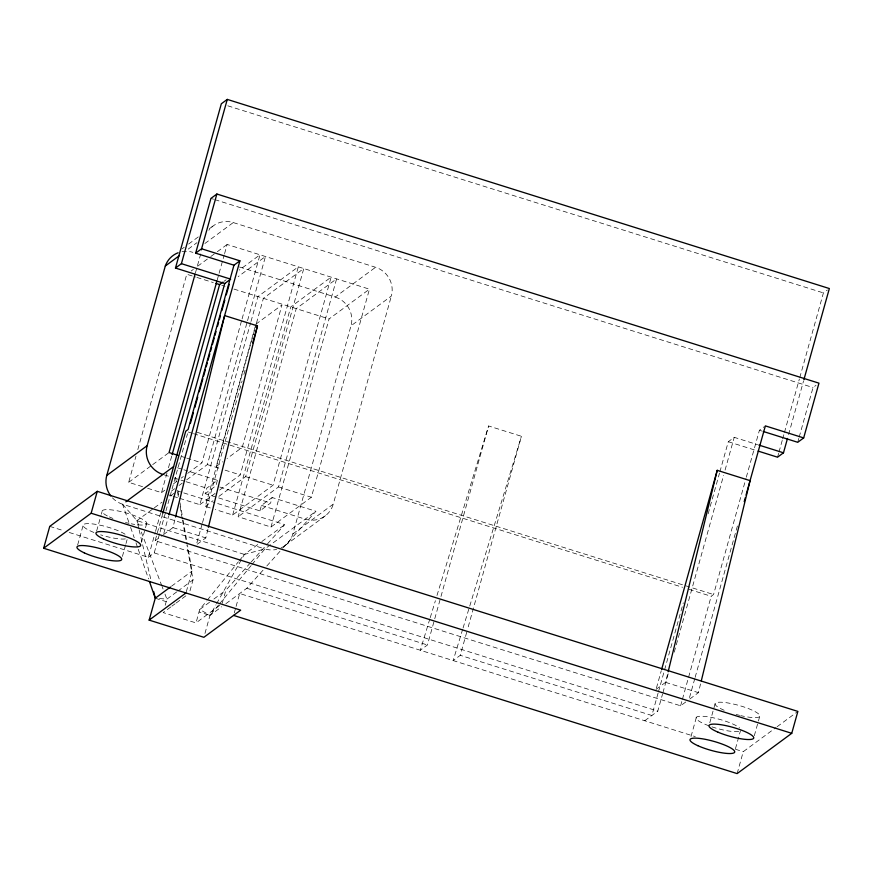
<?xml version="1.0" encoding="UTF-8"?>
<svg xmlns="http://www.w3.org/2000/svg" width="873" height="873" viewBox="0 0 873 873"><rect width="100%" height="100%" fill="white"/><g stroke="black" fill="none" stroke-linecap="round" stroke-linejoin="round"><path stroke-width="0.65" stroke-dasharray="4.37 3.27" d="M163.469 534.603L172.963 527.598L175.222 518.322M202.165 523.931L196.305 544.916L205.81 537.91L208.069 528.634M656.07 689.354L665.575 682.348L668.161 671.741M694.777 678.681L688.917 699.666L698.411 692.66L700.681 683.384M77.653 544.938L83.055 525.611M96.652 530.926L100.973 515.474M101.333 514.186L102.054 511.6M142.572 486.687L128.68 482.322L135.981 456.153M137.814 449.606L186.767 274.253L195.617 277.025M195.432 272.889L201.652 250.638M122.406 556.417L125.647 544.817M126.007 543.53L127.087 539.667M141.404 542.406L146.806 523.08M217.279 279.807L218.741 274.569M219.101 273.26L224.219 254.949M224.59 253.639L227.144 244.473L369.454 289.181L311.355 497.25L270.99 527.03L238.143 516.718L296.242 308.638L336.618 278.858L278.52 486.938L238.143 516.718M147.624 488.28L161.516 492.645L166.994 473.013M168.456 467.775L171.752 456.001M69.207 532.465L148.29 557.301L155.165 532.672M155.525 531.384L160.588 513.237M685.796 701.968L680.602 705.799L155.154 540.725L162.793 513.357M148.29 557.301L154.226 552.925L159.715 533.272M160.075 531.963L165.564 512.32M165.925 511.011L187.509 433.717M163.829 533.283L168.587 516.238M187.706 473.33L201.892 462.865L241.712 320.227M242.083 318.918L259.99 254.796L239.257 270.084M165.193 605.295L166.907 599.14L164.975 594.077M186.636 479.877L207.359 464.589L247.19 321.941M247.55 320.631L265.457 256.509L238.176 276.632M179.62 498.33L199.83 504.681L250.616 322.781M250.988 321.471L257.928 296.602L298.304 266.832L240.206 474.901L219.472 490.19M283.19 547.742L315.928 511.272L272.147 497.523L270.619 503.001L259.925 510.88L205.188 493.681L206.726 488.203L217.41 480.325L189.081 471.42M255.145 326.818L216.133 466.564L222.659 461.752M210.284 507.955L205.308 506.395L256.095 324.494M256.455 323.185L263.395 298.326L303.771 268.546L245.673 476.625L217.312 497.545M202.536 522.621L242.083 380.977M243.905 374.419L245.378 369.17M186.32 591.676L192.071 571.062L187.575 545.603M217.41 480.325L215.882 485.803L205.188 493.681M189.965 590.89L193.031 579.879L186.931 545.341M170.77 606.975L163.153 612.595L195.989 622.918L199.753 609.463L206.617 600.984M232.676 514.994L290.764 306.925L331.14 277.145L273.042 485.213L232.676 514.994L215.26 509.526M204.959 633.438L210 615.4L215.947 604.847M250.333 562.954L225.878 590.192L222.113 603.647L195.989 622.918M259.925 510.88L261.453 505.402L272.147 497.523M234.291 612.835L235.732 607.684M236.092 606.397L239.682 593.509L695.279 736.626M270.99 527.03L329.077 318.951L369.454 289.181M281.084 547.917A23.222 22.458 53.6 0 0 292.881 533.905L350.979 325.836L391.344 296.056A23.222 22.458 53.6 0 0 375.565 267.28L233.266 222.571A23.222 22.458 53.6 0 0 208.865 230.243M292.881 533.905L333.257 504.136L391.344 296.056M429.832 618.957L420.306 650.254L427.432 644.994L434.394 620.081M434.754 618.761L440.614 597.776M440.985 596.466L488.585 425.969L521.432 436.282L467.601 629.084M462.679 629.269L453.152 660.566L460.278 655.317L467.23 630.393M656.441 688.033L661.199 670.988M658.067 693.227L651.847 715.489L460.278 655.317M658.428 691.918L683.297 602.839M708.167 513.761L719.505 473.155M719.876 471.835L728.289 441.716L734.226 437.329L757.557 444.663M644.721 720.749L657.784 711.113L662.542 694.09M662.902 692.78L668.751 671.817M674.24 652.164L723.619 475.316M725.081 470.078L734.226 437.329M680.602 705.799L682.064 700.582M682.424 699.273L711.179 596.281L713.557 594.535L745.957 478.502M746.317 477.193L759.423 430.258L764.366 426.613M695.137 677.372L737.62 525.23M691.023 736.496L696.425 717.17M777.548 457.19L778.64 453.273M779 451.974L782.284 440.232M782.645 438.933L784.096 433.717M784.467 432.419L799.384 378.958M799.755 377.66L823.414 292.913L827.375 290M788.581 434.558L803.509 381.097M709.793 722.757L715.194 703.431M797.736 442.295L798.828 438.388M799.188 437.078L813.025 387.547L815.993 385.353M735.448 748.728L740.49 730.69M737.128 773.598L743.239 751.697L776.021 727.525M754.316 735.732L759.717 716.406M430.236 617.648L435.398 600.7M436.98 595.484L488.585 425.969M463.072 627.971L521.432 436.282M216.613 603.669L244.375 554.41L260.743 542.329M207.468 599.926L238.362 561.819M239.224 560.761L244.375 554.41L264.868 548.931A23.222 22.458 53.6 0 0 276.643 549.433M218.577 605.022L210 615.4L199.055 611.962M219.429 603.974L251.151 565.551M252.013 564.515L264.868 548.931L315.928 511.272M251.238 561.95L266.636 544.807M267.542 543.792L284.751 524.629L216.144 503.077M225.9 603.68L246.808 588.26L263.177 570.025M266.822 565.977L282.285 548.757M182.064 248.87L184.247 247.266M188.612 244.047L198.422 236.801M209.334 228.759L213.699 225.54M188.219 249.121L196.949 242.683M204.893 243.491L233.266 222.571M191.132 271.034L193.315 269.419M197.68 266.2L209.684 257.349M210.775 256.542L216.231 252.526M217.322 251.719L227.144 244.473M223.979 281.346L226.162 279.742M255.876 324.199L282.001 304.939L242.258 447.303L227.013 458.543M239.464 266.974L335.199 297.049L375.565 267.28M128.68 482.322L151.586 465.429M152.677 464.622L169.046 452.552M112.421 497.85A23.222 22.458 53.6 0 0 122.558 504.223L124.741 502.619M161.516 492.645L164.79 490.222M173.52 483.784L176.793 481.372M181.158 478.153L183.341 476.549M171.359 491.139L174.633 488.727M178.998 485.508L182.271 483.096M138.807 528.547L136.941 520.657L153.31 508.588M154.401 507.78L162.04 502.15M170.77 495.711L176.226 491.685M199.83 504.681L215.107 493.409M155.154 540.725L162.422 535.367M205.308 506.395L212.947 500.764M171.501 586.23L192.071 571.062M176.706 591.916L166.907 599.14L157.849 598.42M177.797 591.119L193.031 579.879M171.861 606.178L175.124 603.767M176.215 602.97L187.095 594.939M261.835 541.533L284.751 524.629M285.1 545.472L325.476 515.692M209.553 602.239L199.753 609.463L210 615.4L221.666 606.8M213.907 599.02L225.878 590.192M777.112 726.718L797.867 711.408M227.831 105.819L823.414 292.913M210.939 198.4L213.547 199.219M214.845 199.633L813.025 387.547M759.423 430.258L761.976 431.066M728.289 441.716L756.804 450.675M196.872 277.428L213.296 282.579M221.797 285.253L225.081 286.289M233.931 289.061L329.077 318.951M197.211 432.321L713.557 594.535M188.328 432.037L192.235 433.259M193.533 433.674L682.566 587.289M689.07 589.34L711.179 596.281M181.682 456.514L185.469 457.703M186.735 458.107L201.892 462.865M207.359 464.589L219.996 468.55M225.048 470.143L240.206 474.901M245.673 476.625L273.042 485.213M278.52 486.938L311.355 497.25M177.481 467.786L182.632 469.401M183.919 469.805L187.793 471.016M219.701 487.003L270.619 503.001M164.222 474.857L169.373 476.472M174.524 478.088L179.674 479.714M180.962 480.117L184.825 481.329M186.113 481.732L206.726 488.203M261.453 505.402L305.244 519.162A23.222 22.458 53.6 0 0 333.257 504.136M177.317 490.877L182.49 492.503M183.788 492.918L214.856 502.673M168.249 494.762L172.046 495.951M173.301 496.344L178.354 497.937M128.833 522.25L122.558 504.223L264.868 548.931M172.963 527.598L205.81 537.91M665.575 682.348L698.411 692.66M122.558 504.223L136.941 520.657L244.375 554.41M154.226 552.925L657.784 711.113M49.761 526.354L64.024 530.839M246.808 588.26L427.432 644.994M735.47 749.252L743.239 751.697M155.263 598.212L166.208 601.65M724.154 710.295L719.941 708.287A23.222 4.714 15.6 0 1 728.497 703.049L734.117 704.195A23.222 4.714 15.6 0 1 759.608 715.096A23.222 4.714 15.6 0 1 740.795 715.642M136.941 520.657L138.872 525.721M141.295 532.05L161.592 585.216M162.072 586.481L163.044 589.013M130.623 527.401L134.213 537.703M136.002 542.853L137.792 548.004M138.24 549.292L148.541 578.897M139.113 529.856L151.225 581.123M175.517 477.291L176.455 482.649M177.885 490.681L179.063 497.381M180.013 502.739L182.85 518.813M183.09 520.155L187.346 544.272M177.557 492.208L178.485 497.523M180.133 506.82L182.239 518.78M182.479 520.101L186.702 544.01M182.021 251.653A23.222 22.458 53.6 0 1 192.889 252.352M335.199 297.049A23.222 22.458 53.6 0 1 350.979 325.836M107.335 515.932A23.222 4.714 15.6 0 1 112.301 509.996A23.222 4.714 15.6 0 1 144.689 520.668A23.222 4.714 15.6 0 1 131.256 523.811M128.997 523.342A23.222 4.714 15.6 0 1 125.505 522.501M112.901 518.453A23.222 4.714 15.6 0 1 109.365 516.936M125.341 538.903A23.222 4.714 15.6 0 1 100.679 534.854M93.902 532.465A23.222 4.714 15.6 0 1 91.512 523.811A23.222 4.714 15.6 0 1 126.76 535.553M738.689 731.421A23.222 4.714 15.6 0 1 710.993 726.543M708.832 725.769A23.222 4.714 15.6 0 1 703.442 716.297A23.222 4.714 15.6 0 1 739.562 727.929M739.638 715.358A23.222 4.714 15.6 0 1 736.114 714.43"/><path stroke-width="1.31" d="M175.549 516.991L224.623 315.579L257.459 325.891L208.385 527.314M668.161 671.741L717.224 470.318L750.071 480.641L701.325 680.733M153.713 591.632L155.263 598.212L149.152 620.114L203.878 637.301L240.697 610.162L43.65 548.255L49.761 526.354L97.263 491.324L797.867 711.408L791.746 733.32L737.128 773.598L233.571 615.41M43.65 548.255L91.152 513.226L97.263 491.324M110.86 496.006A23.222 22.458 53.6 0 1 106.779 475.447L165.303 266.025A23.222 22.458 53.6 0 1 178.114 252.755M229.675 279.873L224.732 283.518L175.473 268.044L221.327 103.778L227.275 99.402L829.35 288.537L803.869 379.799M175.473 268.044L181.409 263.668L227.275 99.402M195.65 253.159L201.587 248.783L239.911 260.82L233.964 265.196L195.65 253.159L210.939 198.4L216.875 194.024L818.961 383.16L803.673 437.919L797.736 442.295L763.253 431.469M201.587 248.783L216.875 194.024M106.779 475.447L147.155 445.666L195.072 274.198M216.919 281.117L169.046 452.552L177.896 455.324M172.112 454.691L219.614 284.565L222.888 282.154M160.959 511.938L224.732 283.518M162.793 513.357L185.731 431.218L188.099 429.461L233.964 265.196M190.434 423.241L193.359 412.765M194.821 407.516L197.745 397.04M199.208 391.802L202.874 378.696M203.605 376.077L205.428 369.53M206.159 366.911L207.261 362.982M207.992 360.363L209.815 353.816M210.546 351.197L211.648 347.258M212.379 344.639L214.212 338.091M214.944 335.472L216.035 331.544M217.497 326.306L218.599 322.377M219.33 319.758L220.422 315.819M221.884 310.581L224.819 300.105M226.282 294.867L229.206 284.38M168.958 514.928L239.911 260.82M252.701 342.936L257.459 325.891M661.57 669.678L717.224 470.318M744.211 501.626L745.313 497.686M746.044 495.067L765.359 425.882L803.673 437.919M758.102 451.079L777.548 457.19L783.485 452.803L787.49 438.464M165.303 266.025L179.489 255.56M125.832 501.811L173.618 466.575M170.421 587.027L155.263 598.212L149.436 581.473M149.152 620.114L185.96 592.963M181.409 263.668L230.668 279.142M758.855 445.066L783.485 452.803M215.827 283.376L219.614 284.565M91.152 513.226L791.746 733.32M162.935 474.454A23.222 22.458 53.6 0 1 147.155 445.666M103.254 538.837A23.222 4.714 15.6 0 0 140.204 546.127A23.222 4.714 15.6 0 0 111.482 532.77A23.222 4.714 15.6 0 0 103.254 538.837M84.255 552.849A23.222 4.714 15.6 0 0 121.205 560.139A23.222 4.714 15.6 0 0 92.483 546.782A23.222 4.714 15.6 0 0 84.255 552.849M718.043 732.196A23.222 4.714 15.6 0 0 753.606 738.307A23.222 4.714 15.6 0 0 722.375 724.95A23.222 4.714 15.6 0 0 718.043 732.196M697.811 745.673A23.222 4.714 15.6 0 0 734.368 752.591A23.222 4.714 15.6 0 0 704.838 739.235A23.222 4.714 15.6 0 0 697.811 745.673"/></g></svg>
